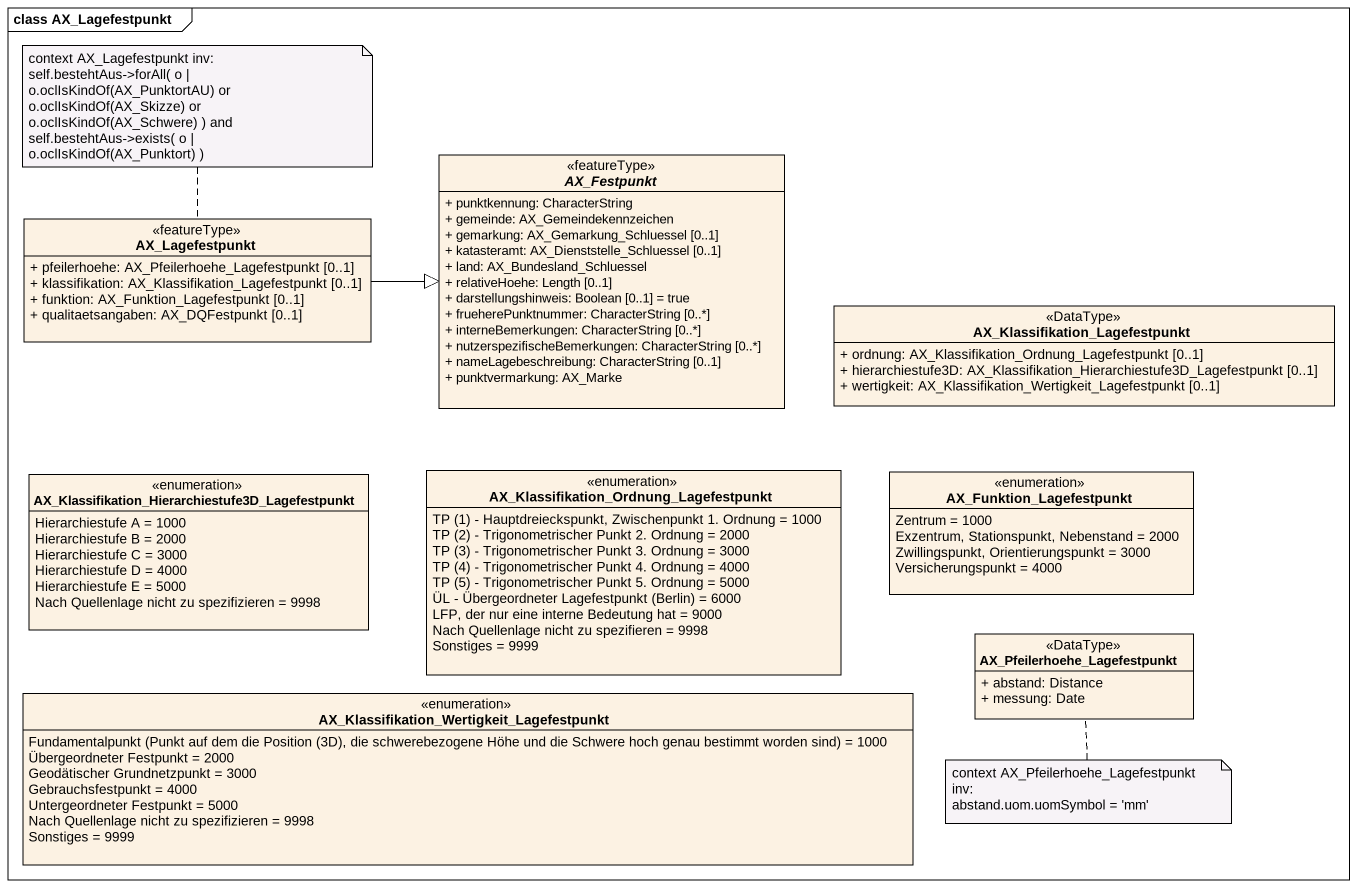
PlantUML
@startuml
mainframe class AX_Lagefestpunkt
hide circle
hide empty members
skinparam classAttributeIconSize 0
abstract class AX_Festpunkt <<featureType>> {
  + punktkennung: CharacterString
  + gemeinde: AX_Gemeindekennzeichen
  + gemarkung: AX_Gemarkung_Schluessel [0..1]
  + katasteramt: AX_Dienststelle_Schluessel [0..1]
  + land: AX_Bundesland_Schluessel
  + relativeHoehe: Length [0..1]
  + darstellungshinweis: Boolean [0..1] = true
  + frueherePunktnummer: CharacterString [0..*]
  + interneBemerkungen: CharacterString [0..*]
  + nutzerspezifischeBemerkungen: CharacterString [0..*]
  + nameLagebeschreibung: CharacterString [0..1]
  + punktvermarkung: AX_Marke
}
class AX_Lagefestpunkt <<featureType>> {
  + pfeilerhoehe: AX_Pfeilerhoehe_Lagefestpunkt [0..1]
  + klassifikation: AX_Klassifikation_Lagefestpunkt [0..1]
  + funktion: AX_Funktion_Lagefestpunkt [0..1]
  + qualitaetsangaben: AX_DQFestpunkt [0..1]
}
class "AX_Klassifikation_Lagefestpunkt" as AX_Klassifikation <<DataType>> {
  + ordnung: AX_Klassifikation_Ordnung_Lagefestpunkt [0..1]
  + hierarchiestufe3D: AX_Klassifikation_Hierarchiestufe3D_Lagefestpunkt [0..1]
  + wertigkeit: AX_Klassifikation_Wertigkeit_Lagefestpunkt [0..1]
}
enum "AX_Klassifikation_Hierarchiestufe3D_Lagefestpunkt" as AX_Klassifikation_2 {
  Hierarchiestufe A = 1000
  Hierarchiestufe B = 2000
  Hierarchiestufe C = 3000
  Hierarchiestufe D = 4000
  Hierarchiestufe E = 5000
  Nach Quellenlage nicht zu spezifizieren = 9998
}
enum "AX_Klassifikation_Ordnung_Lagefestpunkt" as AX_Klassifikation_Ordnung {
  {field} TP (1) - Hauptdreieckspunkt, Zwischenpunkt 1. Ordnung = 1000
  {field} TP (2) - Trigonometrischer Punkt 2. Ordnung = 2000
  {field} TP (3) - Trigonometrischer Punkt 3. Ordnung = 3000
  {field} TP (4) - Trigonometrischer Punkt 4. Ordnung = 4000
  {field} TP (5) - Trigonometrischer Punkt 5. Ordnung = 5000
  {field} ÜL - Übergeordneter Lagefestpunkt (Berlin) = 6000
  LFP, der nur eine interne Bedeutung hat = 9000
  Nach Quellenlage nicht zu spezifieren = 9998
  Sonstiges = 9999
}
enum AX_Funktion_Lagefestpunkt {
  Zentrum = 1000
  Exzentrum, Stationspunkt, Nebenstand = 2000
  Zwillingspunkt, Orientierungspunkt = 3000
  Versicherungspunkt = 4000
}
class "AX_Pfeilerhoehe_Lagefestpunkt" as AX_Pfeilerhoehe <<DataType>> {
  + abstand: Distance
  + messung: Date
}
enum "AX_Klassifikation_Wertigkeit_Lagefestpunkt" as AX_Klassifikation_3 {
  {field} Fundamentalpunkt (Punkt auf dem die Position (3D), die schwerebezogene Höhe und die Schwere hoch genau bestimmt worden sind) = 1000
  Übergeordneter Festpunkt = 2000
  Geodätischer Grundnetzpunkt = 3000
  Gebrauchsfestpunkt = 4000
  Untergeordneter Festpunkt = 5000
  Nach Quellenlage nicht zu spezifizieren = 9998
  Sonstiges = 9999
}
AX_Lagefestpunkt -right-|> AX_Festpunkt
note top of AX_Lagefestpunkt
  context AX_Lagefestpunkt inv:
  self.bestehtAus->forAll( o |
  o.oclIsKindOf(AX_PunktortAU) or
  o.oclIsKindOf(AX_Skizze) or
  o.oclIsKindOf(AX_Schwere) ) and
  self.bestehtAus->exists( o | o.oclIsKindOf(AX_Punktort) )
end note
note bottom of AX_Pfeilerhoehe
  context AX_Pfeilerhoehe_Lagefestpunkt inv:
  abstand.uom.uomSymbol = 'mm'
end note
@enduml
